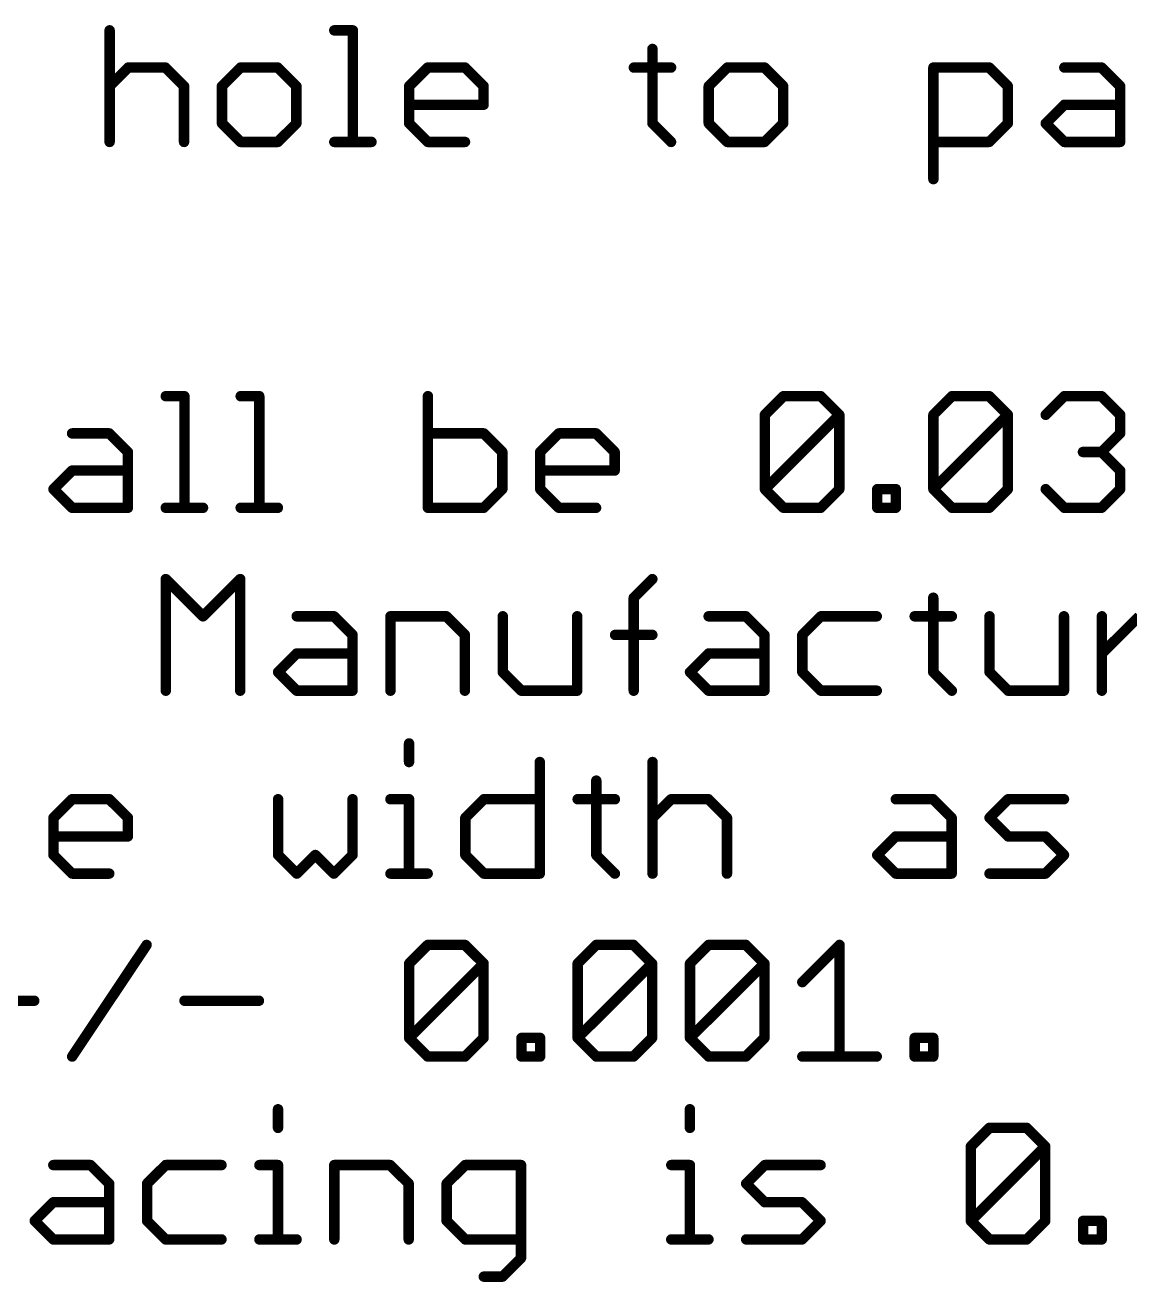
# Model space of a CAD drawing. Extents: x -1.41 to 8.41, y -3.01 to 3.01.
# Drawn here: x 4.053 to 4.687, y -1.511 to -0.79 of the extents above; entities that cross this region are included whole.
import ezdxf

# ---------------------------------------------------------------- set-up
doc = ezdxf.new("R2010")
doc.units = 0
doc.layers.add('52', color=253, linetype='CONTINUOUS')

msp = doc.modelspace()

# ---------------------------------------------------------------- linework, layer by layer
at = {"layer": '52', "const_width": 0.006}
for points in [[(4.101894, -0.792945), (4.101894, -0.857)], [(4.230804, -0.792945), (4.24148, -0.792945)], [(4.24148, -0.792945), (4.24148, -0.857)], [(4.413359, -0.803621), (4.413359, -0.846324)], [(4.101894, -0.824973), (4.11257, -0.814297)], [(4.11257, -0.814297), (4.133921, -0.814297)], [(4.133921, -0.814297), (4.144597, -0.824973)], [(4.177025, -0.814297), (4.166349, -0.824973)], [(4.198376, -0.814297), (4.177025, -0.814297)], [(4.209052, -0.824973), (4.198376, -0.814297)], [(4.273774, -0.824973), (4.28445, -0.814297)], [(4.28445, -0.814297), (4.305801, -0.814297)], [(4.305801, -0.814297), (4.316477, -0.824973)], [(4.402684, -0.814297), (4.424035, -0.814297)], [(4.456329, -0.814297), (4.445654, -0.824973)], [(4.477681, -0.814297), (4.456329, -0.814297)], [(4.488357, -0.824973), (4.477681, -0.814297)], [(4.574564, -0.878352), (4.574564, -0.814297)], [(4.574564, -0.814297), (4.606591, -0.814297)], [(4.606591, -0.814297), (4.617267, -0.824973)], [(4.649694, -0.814297), (4.671046, -0.814297)], [(4.671046, -0.814297), (4.681722, -0.824973)], [(4.144597, -0.824973), (4.144597, -0.857)], [(4.166349, -0.824973), (4.166349, -0.846324)], [(4.209052, -0.846324), (4.209052, -0.824973)], [(4.273774, -0.846324), (4.273774, -0.824973)], [(4.316477, -0.824973), (4.316477, -0.835648)], [(4.445654, -0.824973), (4.445654, -0.846324)], [(4.488357, -0.846324), (4.488357, -0.824973)], [(4.617267, -0.824973), (4.617267, -0.846324)], [(4.681722, -0.824973), (4.681722, -0.857)], [(4.316477, -0.835648), (4.273774, -0.835648)], [(4.639019, -0.846324), (4.649694, -0.835648)], [(4.649694, -0.835648), (4.681722, -0.835648)], [(4.166349, -0.846324), (4.177025, -0.857)], [(4.198376, -0.857), (4.209052, -0.846324)], [(4.28445, -0.857), (4.273774, -0.846324)], [(4.413359, -0.846324), (4.424035, -0.857)], [(4.445654, -0.846324), (4.456329, -0.857)], [(4.477681, -0.857), (4.488357, -0.846324)], [(4.617267, -0.846324), (4.606591, -0.857)], [(4.649694, -0.857), (4.639019, -0.846324)], [(4.177025, -0.857), (4.198376, -0.857)], [(4.230804, -0.857), (4.252155, -0.857)], [(4.305801, -0.857), (4.28445, -0.857)], [(4.456329, -0.857), (4.477681, -0.857)], [(4.606591, -0.857), (4.574564, -0.857)], [(4.681722, -0.857), (4.649694, -0.857)], [(4.134121, -1.002945), (4.144797, -1.002945)], [(4.144797, -1.002945), (4.144797, -1.067)], [(4.177091, -1.002945), (4.187767, -1.002945)], [(4.187767, -1.002945), (4.187767, -1.067)], [(4.284516, -1.002945), (4.284516, -1.067)], [(4.477881, -1.013621), (4.488557, -1.002945)], [(4.488557, -1.002945), (4.509909, -1.002945)], [(4.509909, -1.002945), (4.520584, -1.013621)], [(4.574564, -1.013621), (4.585239, -1.002945)], [(4.585239, -1.002945), (4.606591, -1.002945)], [(4.606591, -1.002945), (4.617267, -1.013621)], [(4.639019, -1.013621), (4.649694, -1.002945)], [(4.649694, -1.002945), (4.671046, -1.002945)], [(4.671046, -1.002945), (4.681722, -1.013621)], [(4.477881, -1.056324), (4.477881, -1.013621)], [(4.477881, -1.056324), (4.520584, -1.013621)], [(4.520584, -1.013621), (4.520584, -1.056324)], [(4.574564, -1.056324), (4.574564, -1.013621)], [(4.574564, -1.056324), (4.617267, -1.013621)], [(4.617267, -1.013621), (4.617267, -1.056324)], [(4.681722, -1.013621), (4.681722, -1.024297)], [(4.080342, -1.024297), (4.101694, -1.024297)], [(4.101694, -1.024297), (4.11237, -1.034973)], [(4.316544, -1.024297), (4.284516, -1.024297)], [(4.327219, -1.034973), (4.316544, -1.024297)], [(4.348971, -1.034973), (4.359647, -1.024297)], [(4.359647, -1.024297), (4.380999, -1.024297)], [(4.380999, -1.024297), (4.391674, -1.034973)], [(4.681722, -1.024297), (4.671046, -1.034973)], [(4.11237, -1.034973), (4.11237, -1.067)], [(4.327219, -1.056324), (4.327219, -1.034973)], [(4.348971, -1.056324), (4.348971, -1.034973)], [(4.391674, -1.034973), (4.391674, -1.045648)], [(4.671046, -1.034973), (4.66037, -1.034973)], [(4.671046, -1.034973), (4.681722, -1.045648)], [(4.069666, -1.056324), (4.080342, -1.045648)], [(4.080342, -1.045648), (4.11237, -1.045648)], [(4.391674, -1.045648), (4.348971, -1.045648)], [(4.681722, -1.045648), (4.681722, -1.056324)], [(4.080342, -1.067), (4.069666, -1.056324)], [(4.316544, -1.067), (4.327219, -1.056324)], [(4.359647, -1.067), (4.348971, -1.056324)], [(4.488557, -1.067), (4.477881, -1.056324)], [(4.520584, -1.056324), (4.509909, -1.067)], [(4.542336, -1.067), (4.542336, -1.056324)], [(4.542336, -1.056324), (4.553012, -1.056324)], [(4.553012, -1.056324), (4.553012, -1.067)], [(4.585239, -1.067), (4.574564, -1.056324)], [(4.617267, -1.056324), (4.606591, -1.067)], [(4.649694, -1.067), (4.639019, -1.056324)], [(4.681722, -1.056324), (4.671046, -1.067)], [(4.11237, -1.067), (4.080342, -1.067)], [(4.134121, -1.067), (4.155473, -1.067)], [(4.177091, -1.067), (4.198443, -1.067)], [(4.284516, -1.067), (4.316544, -1.067)], [(4.380999, -1.067), (4.359647, -1.067)], [(4.509909, -1.067), (4.488557, -1.067)], [(4.553012, -1.067), (4.542336, -1.067)], [(4.606591, -1.067), (4.585239, -1.067)], [(4.671046, -1.067), (4.649694, -1.067)], [(4.134121, -1.172), (4.134121, -1.107945)], [(4.134121, -1.107945), (4.155473, -1.129297)], [(4.155473, -1.129297), (4.176825, -1.107945)], [(4.176825, -1.107945), (4.176825, -1.172)], [(4.402617, -1.118621), (4.413293, -1.107945)], [(4.402617, -1.172), (4.402617, -1.118621)], [(4.574497, -1.118621), (4.574497, -1.161324)], [(4.209252, -1.129297), (4.230604, -1.129297)], [(4.230604, -1.129297), (4.24128, -1.139973)], [(4.263031, -1.172), (4.263031, -1.129297)], [(4.263031, -1.129297), (4.295059, -1.129297)], [(4.295059, -1.129297), (4.305734, -1.139973)], [(4.327486, -1.129297), (4.327486, -1.161324)], [(4.370189, -1.172), (4.370189, -1.129297)], [(4.445587, -1.129297), (4.466939, -1.129297)], [(4.466939, -1.129297), (4.477614, -1.139973)], [(4.510042, -1.129297), (4.499366, -1.139973)], [(4.542069, -1.129297), (4.510042, -1.129297)], [(4.563821, -1.129297), (4.585173, -1.129297)], [(4.606791, -1.129297), (4.606791, -1.161324)], [(4.649494, -1.172), (4.649494, -1.129297)], [(4.671246, -1.172), (4.671246, -1.129297)], [(4.671246, -1.150648), (4.692598, -1.129297)], [(4.24128, -1.139973), (4.24128, -1.172)], [(4.305734, -1.139973), (4.305734, -1.172)], [(4.391941, -1.139973), (4.413293, -1.139973)], [(4.477614, -1.139973), (4.477614, -1.172)], [(4.499366, -1.139973), (4.499366, -1.161324)], [(4.198576, -1.161324), (4.209252, -1.150648)], [(4.209252, -1.150648), (4.24128, -1.150648)], [(4.434911, -1.161324), (4.445587, -1.150648)], [(4.445587, -1.150648), (4.477614, -1.150648)], [(4.209252, -1.172), (4.198576, -1.161324)], [(4.327486, -1.161324), (4.338162, -1.172)], [(4.445587, -1.172), (4.434911, -1.161324)], [(4.499366, -1.161324), (4.510042, -1.172)], [(4.574497, -1.161324), (4.585173, -1.172)], [(4.606791, -1.161324), (4.617467, -1.172)], [(4.24128, -1.172), (4.209252, -1.172)], [(4.338162, -1.172), (4.370189, -1.172)], [(4.477614, -1.172), (4.445587, -1.172)], [(4.510042, -1.172), (4.542069, -1.172)], [(4.617467, -1.172), (4.649494, -1.172)], [(4.273707, -1.20227), (4.273707, -1.212945)], [(4.348705, -1.212945), (4.348705, -1.277)], [(4.413426, -1.212945), (4.413426, -1.277)], [(4.381132, -1.223621), (4.381132, -1.266324)], [(4.069667, -1.244973), (4.080342, -1.234297)], [(4.080342, -1.234297), (4.101694, -1.234297)], [(4.101694, -1.234297), (4.11237, -1.244973)], [(4.198577, -1.234297), (4.198577, -1.266324)], [(4.24128, -1.266324), (4.24128, -1.234297)], [(4.263031, -1.234297), (4.273707, -1.234297)], [(4.273707, -1.234297), (4.273707, -1.277)], [(4.306001, -1.244973), (4.316677, -1.234297)], [(4.316677, -1.234297), (4.348705, -1.234297)], [(4.370456, -1.234297), (4.391808, -1.234297)], [(4.413426, -1.244973), (4.424102, -1.234297)], [(4.424102, -1.234297), (4.445454, -1.234297)], [(4.445454, -1.234297), (4.45613, -1.244973)], [(4.553012, -1.234297), (4.574364, -1.234297)], [(4.574364, -1.234297), (4.585039, -1.244973)], [(4.606791, -1.244973), (4.617467, -1.234297)], [(4.617467, -1.234297), (4.649494, -1.234297)], [(4.069667, -1.266324), (4.069667, -1.244973)], [(4.11237, -1.244973), (4.11237, -1.255648)], [(4.306001, -1.266324), (4.306001, -1.244973)], [(4.45613, -1.244973), (4.45613, -1.277)], [(4.585039, -1.244973), (4.585039, -1.277)], [(4.617467, -1.255648), (4.606791, -1.244973)], [(4.11237, -1.255648), (4.069667, -1.255648)], [(4.542336, -1.266324), (4.553012, -1.255648)], [(4.553012, -1.255648), (4.585039, -1.255648)], [(4.638819, -1.255648), (4.617467, -1.255648)], [(4.649494, -1.266324), (4.638819, -1.255648)], [(4.080342, -1.277), (4.069667, -1.266324)], [(4.198577, -1.266324), (4.209252, -1.277)], [(4.209252, -1.277), (4.219928, -1.266324)], [(4.219928, -1.266324), (4.230604, -1.277)], [(4.230604, -1.277), (4.24128, -1.266324)], [(4.316677, -1.277), (4.306001, -1.266324)], [(4.381132, -1.266324), (4.391808, -1.277)], [(4.553012, -1.277), (4.542336, -1.266324)], [(4.638819, -1.277), (4.649494, -1.266324)], [(4.101694, -1.277), (4.080342, -1.277)], [(4.263031, -1.277), (4.284383, -1.277)], [(4.348705, -1.277), (4.316677, -1.277)], [(4.585039, -1.277), (4.553012, -1.277)], [(4.606791, -1.277), (4.638819, -1.277)], [(4.080409, -1.382), (4.123112, -1.317945)], [(4.273774, -1.328621), (4.28445, -1.317945)], [(4.28445, -1.317945), (4.305801, -1.317945)], [(4.305801, -1.317945), (4.316477, -1.328621)], [(4.370456, -1.328621), (4.381132, -1.317945)], [(4.381132, -1.317945), (4.402484, -1.317945)], [(4.402484, -1.317945), (4.413159, -1.328621)], [(4.434911, -1.328621), (4.445587, -1.317945)], [(4.445587, -1.317945), (4.466939, -1.317945)], [(4.466939, -1.317945), (4.477614, -1.328621)], [(4.499366, -1.339297), (4.520718, -1.317945)], [(4.520718, -1.317945), (4.520718, -1.382)], [(4.273774, -1.371324), (4.273774, -1.328621)], [(4.273774, -1.371324), (4.316477, -1.328621)], [(4.316477, -1.328621), (4.316477, -1.371324)], [(4.370456, -1.371324), (4.370456, -1.328621)], [(4.370456, -1.371324), (4.413159, -1.328621)], [(4.413159, -1.328621), (4.413159, -1.371324)], [(4.434911, -1.371324), (4.434911, -1.328621)], [(4.434911, -1.371324), (4.477614, -1.328621)], [(4.477614, -1.328621), (4.477614, -1.371324)], [(4.015954, -1.349973), (4.058657, -1.349973)], [(4.144864, -1.349973), (4.187567, -1.349973)], [(4.28445, -1.382), (4.273774, -1.371324)], [(4.316477, -1.371324), (4.305801, -1.382)], [(4.338229, -1.382), (4.338229, -1.371324)], [(4.338229, -1.371324), (4.348905, -1.371324)], [(4.348905, -1.371324), (4.348905, -1.382)], [(4.381132, -1.382), (4.370456, -1.371324)], [(4.413159, -1.371324), (4.402484, -1.382)], [(4.445587, -1.382), (4.434911, -1.371324)], [(4.477614, -1.371324), (4.466939, -1.382)], [(4.563821, -1.382), (4.563821, -1.371324)], [(4.563821, -1.371324), (4.574497, -1.371324)], [(4.574497, -1.371324), (4.574497, -1.382)], [(4.305801, -1.382), (4.28445, -1.382)], [(4.348905, -1.382), (4.338229, -1.382)], [(4.402484, -1.382), (4.381132, -1.382)], [(4.466939, -1.382), (4.445587, -1.382)], [(4.499366, -1.382), (4.542069, -1.382)], [(4.574497, -1.382), (4.563821, -1.382)], [(4.19851, -1.41227), (4.19851, -1.422945)], [(4.434844, -1.41227), (4.434844, -1.422945)], [(4.596049, -1.433621), (4.606724, -1.422945)], [(4.606724, -1.422945), (4.628076, -1.422945)], [(4.628076, -1.422945), (4.638752, -1.433621)], [(4.596049, -1.476324), (4.596049, -1.433621)], [(4.596049, -1.476324), (4.638752, -1.433621)], [(4.638752, -1.433621), (4.638752, -1.476324)], [(4.0696, -1.444297), (4.090951, -1.444297)], [(4.090951, -1.444297), (4.101627, -1.454973)], [(4.134055, -1.444297), (4.123379, -1.454973)], [(4.166082, -1.444297), (4.134055, -1.444297)], [(4.187834, -1.444297), (4.19851, -1.444297)], [(4.19851, -1.444297), (4.19851, -1.487)], [(4.230804, -1.487), (4.230804, -1.444297)], [(4.230804, -1.444297), (4.262831, -1.444297)], [(4.262831, -1.444297), (4.273507, -1.454973)], [(4.305935, -1.444297), (4.295259, -1.454973)], [(4.337962, -1.444297), (4.305935, -1.444297)], [(4.337962, -1.497676), (4.337962, -1.444297)], [(4.424169, -1.444297), (4.434844, -1.444297)], [(4.434844, -1.444297), (4.434844, -1.487)], [(4.467139, -1.454973), (4.477814, -1.444297)], [(4.477814, -1.444297), (4.509842, -1.444297)], [(4.101627, -1.454973), (4.101627, -1.487)], [(4.123379, -1.454973), (4.123379, -1.476324)], [(4.273507, -1.454973), (4.273507, -1.487)], [(4.295259, -1.454973), (4.295259, -1.476324)], [(4.477814, -1.465648), (4.467139, -1.454973)], [(4.058924, -1.476324), (4.0696, -1.465648)], [(4.0696, -1.465648), (4.101627, -1.465648)], [(4.499166, -1.465648), (4.477814, -1.465648)], [(4.509842, -1.476324), (4.499166, -1.465648)], [(4.0696, -1.487), (4.058924, -1.476324)], [(4.123379, -1.476324), (4.134055, -1.487)], [(4.295259, -1.476324), (4.305935, -1.487)], [(4.499166, -1.487), (4.509842, -1.476324)], [(4.606724, -1.487), (4.596049, -1.476324)], [(4.638752, -1.476324), (4.628076, -1.487)], [(4.660504, -1.487), (4.660504, -1.476324)], [(4.660504, -1.476324), (4.671179, -1.476324)], [(4.671179, -1.476324), (4.671179, -1.487)], [(4.101627, -1.487), (4.0696, -1.487)], [(4.134055, -1.487), (4.166082, -1.487)], [(4.187834, -1.487), (4.209185, -1.487)], [(4.305935, -1.487), (4.337962, -1.487)], [(4.424169, -1.487), (4.44552, -1.487)], [(4.467139, -1.487), (4.499166, -1.487)], [(4.628076, -1.487), (4.606724, -1.487)], [(4.671179, -1.487), (4.660504, -1.487)], [(4.327286, -1.508352), (4.337962, -1.497676)], [(4.31661, -1.508352), (4.327286, -1.508352)]]:
    msp.add_lwpolyline(points, dxfattribs=at)
at = {"layer": '52', "const_width": 0.003}
for points in [[(4.103394, -0.792945, 1), (4.100394, -0.792945)], [(4.230804, -0.791445, 1), (4.230804, -0.794445)], [(4.24298, -0.792945, 1), (4.23998, -0.792945)], [(4.24148, -0.794445, 1), (4.24148, -0.791445)], [(4.414859, -0.803621, 1), (4.411859, -0.803621)], [(4.11257, -0.812797, 1), (4.11257, -0.815797)], [(4.11363, -0.815358, 1), (4.111509, -0.813236)], [(4.134982, -0.813236, 1), (4.132861, -0.815358)], [(4.133921, -0.815797, 1), (4.133921, -0.812797)], [(4.177025, -0.812797, 1), (4.177025, -0.815797)], [(4.178085, -0.815358, 1), (4.175964, -0.813236)], [(4.199437, -0.813236, 1), (4.197316, -0.815358)], [(4.198376, -0.815797, 1), (4.198376, -0.812797)], [(4.28445, -0.812797, 1), (4.28445, -0.815797)], [(4.28551, -0.815358, 1), (4.283389, -0.813236)], [(4.306862, -0.813236, 1), (4.304741, -0.815358)], [(4.305801, -0.815797, 1), (4.305801, -0.812797)], [(4.402684, -0.812797, 1), (4.402684, -0.815797)], [(4.424035, -0.815797, 1), (4.424035, -0.812797)], [(4.456329, -0.812797, 1), (4.456329, -0.815797)], [(4.45739, -0.815358, 1), (4.455269, -0.813236)], [(4.478742, -0.813236, 1), (4.47662, -0.815358)], [(4.477681, -0.815797, 1), (4.477681, -0.812797)], [(4.576064, -0.814297, 1), (4.573064, -0.814297)], [(4.574564, -0.812797, 1), (4.574564, -0.815797)], [(4.607652, -0.813236, 1), (4.60553, -0.815358)], [(4.606591, -0.815797, 1), (4.606591, -0.812797)], [(4.649694, -0.812797, 1), (4.649694, -0.815797)], [(4.672107, -0.813236, 1), (4.669985, -0.815358)], [(4.671046, -0.815797, 1), (4.671046, -0.812797)], [(4.146097, -0.824973, 1), (4.143097, -0.824973)], [(4.167849, -0.824973, 1), (4.164849, -0.824973)], [(4.210552, -0.824973, 1), (4.207552, -0.824973)], [(4.275274, -0.824973, 1), (4.272274, -0.824973)], [(4.317977, -0.824973, 1), (4.314977, -0.824973)], [(4.447154, -0.824973, 1), (4.444154, -0.824973)], [(4.489857, -0.824973, 1), (4.486857, -0.824973)], [(4.618767, -0.824973, 1), (4.615767, -0.824973)], [(4.683222, -0.824973, 1), (4.680222, -0.824973)], [(4.100833, -0.823912, 1), (4.102955, -0.826033)], [(4.143536, -0.826033, 1), (4.145658, -0.823912)], [(4.165288, -0.823912, 1), (4.16741, -0.826033)], [(4.207991, -0.826033, 1), (4.210113, -0.823912)], [(4.272713, -0.823912, 1), (4.274835, -0.826033)], [(4.315416, -0.826033, 1), (4.317538, -0.823912)], [(4.444593, -0.823912, 1), (4.446714, -0.826033)], [(4.487296, -0.826033, 1), (4.489418, -0.823912)], [(4.616206, -0.826033, 1), (4.618328, -0.823912)], [(4.680661, -0.826033, 1), (4.682782, -0.823912)], [(4.273774, -0.834148, 1), (4.273774, -0.837148)], [(4.314977, -0.835648, 1), (4.317977, -0.835648)], [(4.316477, -0.837148, 1), (4.316477, -0.834148)], [(4.649694, -0.834148, 1), (4.649694, -0.837148)], [(4.650755, -0.836709, 1), (4.648634, -0.834588)], [(4.681722, -0.837148, 1), (4.681722, -0.834148)], [(4.16741, -0.845264, 1), (4.165288, -0.847385)], [(4.210113, -0.847385, 1), (4.207991, -0.845264)], [(4.274835, -0.845264, 1), (4.272713, -0.847385)], [(4.41442, -0.845264, 1), (4.412299, -0.847385)], [(4.446714, -0.845264, 1), (4.444593, -0.847385)], [(4.489418, -0.847385, 1), (4.487296, -0.845264)], [(4.618328, -0.847385, 1), (4.616206, -0.845264)], [(4.640079, -0.845264, 1), (4.637958, -0.847385)], [(4.637958, -0.845264, 1), (4.640079, -0.847385)], [(4.164849, -0.846324, 1), (4.167849, -0.846324)], [(4.207552, -0.846324, 1), (4.210552, -0.846324)], [(4.272274, -0.846324, 1), (4.275274, -0.846324)], [(4.411859, -0.846324, 1), (4.414859, -0.846324)], [(4.444154, -0.846324, 1), (4.447154, -0.846324)], [(4.486857, -0.846324, 1), (4.489857, -0.846324)], [(4.615767, -0.846324, 1), (4.618767, -0.846324)], [(4.100394, -0.857, 1), (4.103394, -0.857)], [(4.143097, -0.857, 1), (4.146097, -0.857)], [(4.177025, -0.8555, 1), (4.177025, -0.8585)], [(4.175964, -0.858061, 1), (4.178085, -0.855939)], [(4.197316, -0.855939, 1), (4.199437, -0.858061)], [(4.198376, -0.8585, 1), (4.198376, -0.8555)], [(4.230804, -0.8555, 1), (4.230804, -0.8585)], [(4.23998, -0.857, 1), (4.24298, -0.857)], [(4.252155, -0.8585, 1), (4.252155, -0.8555)], [(4.28445, -0.8555, 1), (4.28445, -0.8585)], [(4.283389, -0.858061, 1), (4.28551, -0.855939)], [(4.305801, -0.8585, 1), (4.305801, -0.8555)], [(4.422975, -0.858061, 1), (4.425096, -0.855939)], [(4.456329, -0.8555, 1), (4.456329, -0.8585)], [(4.455269, -0.858061, 1), (4.45739, -0.855939)], [(4.47662, -0.855939, 1), (4.478742, -0.858061)], [(4.477681, -0.8585, 1), (4.477681, -0.8555)], [(4.574564, -0.8555, 1), (4.574564, -0.8585)], [(4.60553, -0.855939, 1), (4.607652, -0.858061)], [(4.606591, -0.8585, 1), (4.606591, -0.8555)], [(4.649694, -0.8555, 1), (4.649694, -0.8585)], [(4.648634, -0.858061, 1), (4.650755, -0.855939)], [(4.680222, -0.857, 1), (4.683222, -0.857)], [(4.681722, -0.8585, 1), (4.681722, -0.8555)], [(4.573064, -0.878352, 1), (4.576064, -0.878352)], [(4.134121, -1.001445, 1), (4.134121, -1.004445)], [(4.146297, -1.002945, 1), (4.143297, -1.002945)], [(4.144797, -1.004445, 1), (4.144797, -1.001445)], [(4.177091, -1.001445, 1), (4.177091, -1.004445)], [(4.189267, -1.002945, 1), (4.186267, -1.002945)], [(4.187767, -1.004445, 1), (4.187767, -1.001445)], [(4.286016, -1.002945, 1), (4.283016, -1.002945)], [(4.488557, -1.001445, 1), (4.488557, -1.004445)], [(4.489618, -1.004006, 1), (4.487496, -1.001885)], [(4.510969, -1.001885, 1), (4.508848, -1.004006)], [(4.509909, -1.004445, 1), (4.509909, -1.001445)], [(4.585239, -1.001445, 1), (4.585239, -1.004445)], [(4.5863, -1.004006, 1), (4.584179, -1.001885)], [(4.607652, -1.001885, 1), (4.60553, -1.004006)], [(4.606591, -1.004445, 1), (4.606591, -1.001445)], [(4.649694, -1.001445, 1), (4.649694, -1.004445)], [(4.650755, -1.004006, 1), (4.648634, -1.001885)], [(4.672107, -1.001885, 1), (4.669985, -1.004006)], [(4.671046, -1.004445, 1), (4.671046, -1.001445)], [(4.479381, -1.013621, 1), (4.476381, -1.013621)], [(4.476821, -1.01256, 1), (4.478942, -1.014682)], [(4.522084, -1.013621, 1), (4.519084, -1.013621)], [(4.521645, -1.014682, 1), (4.519524, -1.01256)], [(4.519524, -1.014682, 1), (4.521645, -1.01256)], [(4.573503, -1.01256, 1), (4.575624, -1.014682)], [(4.576064, -1.013621, 1), (4.573064, -1.013621)], [(4.618767, -1.013621, 1), (4.615767, -1.013621)], [(4.618328, -1.014682, 1), (4.616206, -1.01256)], [(4.616206, -1.014682, 1), (4.618328, -1.01256)], [(4.637958, -1.01256, 1), (4.640079, -1.014682)], [(4.683222, -1.013621, 1), (4.680222, -1.013621)], [(4.680661, -1.014682, 1), (4.682782, -1.01256)], [(4.080342, -1.022797, 1), (4.080342, -1.025797)], [(4.102754, -1.023236, 1), (4.100633, -1.025358)], [(4.101694, -1.025797, 1), (4.101694, -1.022797)], [(4.284516, -1.022797, 1), (4.284516, -1.025797)], [(4.317604, -1.023236, 1), (4.315483, -1.025358)], [(4.316544, -1.025797, 1), (4.316544, -1.022797)], [(4.359647, -1.022797, 1), (4.359647, -1.025797)], [(4.360708, -1.025358, 1), (4.358586, -1.023236)], [(4.382059, -1.023236, 1), (4.379938, -1.025358)], [(4.380999, -1.025797, 1), (4.380999, -1.022797)], [(4.680222, -1.024297, 1), (4.683222, -1.024297)], [(4.682782, -1.025358, 1), (4.680661, -1.023236)], [(4.11387, -1.034973, 1), (4.11087, -1.034973)], [(4.111309, -1.036033, 1), (4.11343, -1.033912)], [(4.328719, -1.034973, 1), (4.325719, -1.034973)], [(4.326159, -1.036033, 1), (4.32828, -1.033912)], [(4.350471, -1.034973, 1), (4.347471, -1.034973)], [(4.347911, -1.033912, 1), (4.350032, -1.036033)], [(4.393174, -1.034973, 1), (4.390174, -1.034973)], [(4.390614, -1.036033, 1), (4.392735, -1.033912)], [(4.66037, -1.033473, 1), (4.66037, -1.036473)], [(4.672107, -1.033912, 1), (4.669985, -1.036033)], [(4.669985, -1.033912, 1), (4.672107, -1.036033)], [(4.671046, -1.036473, 1), (4.671046, -1.033473)], [(4.080342, -1.044148, 1), (4.080342, -1.047148)], [(4.081403, -1.046709, 1), (4.079281, -1.044588)], [(4.11237, -1.047148, 1), (4.11237, -1.044148)], [(4.348971, -1.044148, 1), (4.348971, -1.047148)], [(4.390174, -1.045648, 1), (4.393174, -1.045648)], [(4.391674, -1.047148, 1), (4.391674, -1.044148)], [(4.683222, -1.045648, 1), (4.680222, -1.045648)], [(4.680661, -1.046709, 1), (4.682782, -1.044588)], [(4.070727, -1.055264, 1), (4.068606, -1.057385)], [(4.068606, -1.055264, 1), (4.070727, -1.057385)], [(4.325719, -1.056324, 1), (4.328719, -1.056324)], [(4.32828, -1.057385, 1), (4.326159, -1.055264)], [(4.347471, -1.056324, 1), (4.350471, -1.056324)], [(4.350032, -1.055264, 1), (4.347911, -1.057385)], [(4.476381, -1.056324, 1), (4.479381, -1.056324)], [(4.478942, -1.055264, 1), (4.476821, -1.057385)], [(4.476821, -1.055264, 1), (4.478942, -1.057385)], [(4.519084, -1.056324, 1), (4.522084, -1.056324)], [(4.521645, -1.057385, 1), (4.519524, -1.055264)], [(4.543836, -1.056324, 1), (4.540836, -1.056324)], [(4.542336, -1.054824, 1), (4.542336, -1.057824)], [(4.554512, -1.056324, 1), (4.551512, -1.056324)], [(4.553012, -1.057824, 1), (4.553012, -1.054824)], [(4.575624, -1.055264, 1), (4.573503, -1.057385)], [(4.573503, -1.055264, 1), (4.575624, -1.057385)], [(4.573064, -1.056324, 1), (4.576064, -1.056324)], [(4.615767, -1.056324, 1), (4.618767, -1.056324)], [(4.618328, -1.057385, 1), (4.616206, -1.055264)], [(4.640079, -1.055264, 1), (4.637958, -1.057385)], [(4.680222, -1.056324, 1), (4.683222, -1.056324)], [(4.682782, -1.057385, 1), (4.680661, -1.055264)], [(4.080342, -1.0655, 1), (4.080342, -1.0685)], [(4.079281, -1.068061, 1), (4.081403, -1.065939)], [(4.11087, -1.067, 1), (4.11387, -1.067)], [(4.11237, -1.0685, 1), (4.11237, -1.0655)], [(4.134121, -1.0655, 1), (4.134121, -1.0685)], [(4.143297, -1.067, 1), (4.146297, -1.067)], [(4.155473, -1.0685, 1), (4.155473, -1.0655)], [(4.177091, -1.0655, 1), (4.177091, -1.0685)], [(4.186267, -1.067, 1), (4.189267, -1.067)], [(4.198443, -1.0685, 1), (4.198443, -1.0655)], [(4.284516, -1.0655, 1), (4.284516, -1.0685)], [(4.283016, -1.067, 1), (4.286016, -1.067)], [(4.315483, -1.065939, 1), (4.317604, -1.068061)], [(4.316544, -1.0685, 1), (4.316544, -1.0655)], [(4.359647, -1.0655, 1), (4.359647, -1.0685)], [(4.358586, -1.068061, 1), (4.360708, -1.065939)], [(4.380999, -1.0685, 1), (4.380999, -1.0655)], [(4.488557, -1.0655, 1), (4.488557, -1.0685)], [(4.487496, -1.068061, 1), (4.489618, -1.065939)], [(4.508848, -1.065939, 1), (4.510969, -1.068061)], [(4.509909, -1.0685, 1), (4.509909, -1.0655)], [(4.542336, -1.0655, 1), (4.542336, -1.0685)], [(4.540836, -1.067, 1), (4.543836, -1.067)], [(4.551512, -1.067, 1), (4.554512, -1.067)], [(4.553012, -1.0685, 1), (4.553012, -1.0655)], [(4.585239, -1.0655, 1), (4.585239, -1.0685)], [(4.584179, -1.068061, 1), (4.5863, -1.065939)], [(4.60553, -1.065939, 1), (4.607652, -1.068061)], [(4.606591, -1.0685, 1), (4.606591, -1.0655)], [(4.649694, -1.0655, 1), (4.649694, -1.0685)], [(4.648634, -1.068061, 1), (4.650755, -1.065939)], [(4.669985, -1.065939, 1), (4.672107, -1.068061)], [(4.671046, -1.0685, 1), (4.671046, -1.0655)], [(4.135621, -1.107945, 1), (4.132621, -1.107945)], [(4.135182, -1.106885, 1), (4.133061, -1.109006)], [(4.178325, -1.107945, 1), (4.175325, -1.107945)], [(4.177885, -1.109006, 1), (4.175764, -1.106885)], [(4.414353, -1.109006, 1), (4.412232, -1.106885)], [(4.404117, -1.118621, 1), (4.401117, -1.118621)], [(4.401556, -1.11756, 1), (4.403678, -1.119682)], [(4.575997, -1.118621, 1), (4.572997, -1.118621)], [(4.154412, -1.128236, 1), (4.156534, -1.130358)], [(4.154412, -1.130358, 1), (4.156534, -1.128236)], [(4.209252, -1.127797, 1), (4.209252, -1.130797)], [(4.231664, -1.128236, 1), (4.229543, -1.130358)], [(4.230604, -1.130797, 1), (4.230604, -1.127797)], [(4.264531, -1.129297, 1), (4.261531, -1.129297)], [(4.263031, -1.127797, 1), (4.263031, -1.130797)], [(4.296119, -1.128236, 1), (4.293998, -1.130358)], [(4.295059, -1.130797, 1), (4.295059, -1.127797)], [(4.328986, -1.129297, 1), (4.325986, -1.129297)], [(4.371689, -1.129297, 1), (4.368689, -1.129297)], [(4.445587, -1.127797, 1), (4.445587, -1.130797)], [(4.467999, -1.128236, 1), (4.465878, -1.130358)], [(4.466939, -1.130797, 1), (4.466939, -1.127797)], [(4.510042, -1.127797, 1), (4.510042, -1.130797)], [(4.511103, -1.130358, 1), (4.508981, -1.128236)], [(4.542069, -1.130797, 1), (4.542069, -1.127797)], [(4.563821, -1.127797, 1), (4.563821, -1.130797)], [(4.585173, -1.130797, 1), (4.585173, -1.127797)], [(4.608291, -1.129297, 1), (4.605291, -1.129297)], [(4.650994, -1.129297, 1), (4.647994, -1.129297)], [(4.672746, -1.129297, 1), (4.669746, -1.129297)], [(4.24278, -1.139973, 1), (4.23978, -1.139973)], [(4.240219, -1.141033, 1), (4.24234, -1.138912)], [(4.307234, -1.139973, 1), (4.304234, -1.139973)], [(4.304674, -1.141033, 1), (4.306795, -1.138912)], [(4.391941, -1.138473, 1), (4.391941, -1.141473)], [(4.413293, -1.141473, 1), (4.413293, -1.138473)], [(4.479114, -1.139973, 1), (4.476114, -1.139973)], [(4.476554, -1.141033, 1), (4.478675, -1.138912)], [(4.500866, -1.139973, 1), (4.497866, -1.139973)], [(4.498306, -1.138912, 1), (4.500427, -1.141033)], [(4.209252, -1.149148, 1), (4.209252, -1.152148)], [(4.210313, -1.151709, 1), (4.208191, -1.149588)], [(4.24128, -1.152148, 1), (4.24128, -1.149148)], [(4.445587, -1.149148, 1), (4.445587, -1.152148)], [(4.446648, -1.151709, 1), (4.444526, -1.149588)], [(4.477614, -1.152148, 1), (4.477614, -1.149148)], [(4.670186, -1.149588, 1), (4.672307, -1.151709)], [(4.199637, -1.160264, 1), (4.197516, -1.162385)], [(4.197516, -1.160264, 1), (4.199637, -1.162385)], [(4.325986, -1.161324, 1), (4.328986, -1.161324)], [(4.328547, -1.160264, 1), (4.326426, -1.162385)], [(4.435972, -1.160264, 1), (4.433851, -1.162385)], [(4.433851, -1.160264, 1), (4.435972, -1.162385)], [(4.497866, -1.161324, 1), (4.500866, -1.161324)], [(4.500427, -1.160264, 1), (4.498306, -1.162385)], [(4.575558, -1.160264, 1), (4.573436, -1.162385)], [(4.572997, -1.161324, 1), (4.575997, -1.161324)], [(4.605291, -1.161324, 1), (4.608291, -1.161324)], [(4.607852, -1.160264, 1), (4.605731, -1.162385)], [(4.132621, -1.172, 1), (4.135621, -1.172)], [(4.175325, -1.172, 1), (4.178325, -1.172)], [(4.209252, -1.1705, 1), (4.209252, -1.1735)], [(4.208191, -1.173061, 1), (4.210313, -1.170939)], [(4.23978, -1.172, 1), (4.24278, -1.172)], [(4.24128, -1.1735, 1), (4.24128, -1.1705)], [(4.261531, -1.172, 1), (4.264531, -1.172)], [(4.304234, -1.172, 1), (4.307234, -1.172)], [(4.338162, -1.1705, 1), (4.338162, -1.1735)], [(4.337101, -1.173061, 1), (4.339223, -1.170939)], [(4.368689, -1.172, 1), (4.371689, -1.172)], [(4.370189, -1.1735, 1), (4.370189, -1.1705)], [(4.401117, -1.172, 1), (4.404117, -1.172)], [(4.445587, -1.1705, 1), (4.445587, -1.1735)], [(4.444526, -1.173061, 1), (4.446648, -1.170939)], [(4.476114, -1.172, 1), (4.479114, -1.172)], [(4.477614, -1.1735, 1), (4.477614, -1.1705)], [(4.510042, -1.1705, 1), (4.510042, -1.1735)], [(4.508981, -1.173061, 1), (4.511103, -1.170939)], [(4.542069, -1.1735, 1), (4.542069, -1.1705)], [(4.584112, -1.173061, 1), (4.586233, -1.170939)], [(4.617467, -1.1705, 1), (4.617467, -1.1735)], [(4.616406, -1.173061, 1), (4.618528, -1.170939)], [(4.647994, -1.172, 1), (4.650994, -1.172)], [(4.649494, -1.1735, 1), (4.649494, -1.1705)], [(4.669746, -1.172, 1), (4.672746, -1.172)], [(4.275207, -1.20227, 1), (4.272207, -1.20227)], [(4.272207, -1.212945, 1), (4.275207, -1.212945)], [(4.350205, -1.212945, 1), (4.347205, -1.212945)], [(4.414926, -1.212945, 1), (4.411926, -1.212945)], [(4.382632, -1.223621, 1), (4.379632, -1.223621)], [(4.080342, -1.232797, 1), (4.080342, -1.235797)], [(4.081403, -1.235358, 1), (4.079282, -1.233236)], [(4.102755, -1.233236, 1), (4.100633, -1.235358)], [(4.101694, -1.235797, 1), (4.101694, -1.232797)], [(4.200077, -1.234297, 1), (4.197077, -1.234297)], [(4.24278, -1.234297, 1), (4.23978, -1.234297)], [(4.263031, -1.232797, 1), (4.263031, -1.235797)], [(4.275207, -1.234297, 1), (4.272207, -1.234297)], [(4.273707, -1.235797, 1), (4.273707, -1.232797)], [(4.316677, -1.232797, 1), (4.316677, -1.235797)], [(4.317738, -1.235358, 1), (4.315616, -1.233236)], [(4.348705, -1.235797, 1), (4.348705, -1.232797)], [(4.370456, -1.232797, 1), (4.370456, -1.235797)], [(4.391808, -1.235797, 1), (4.391808, -1.232797)], [(4.424102, -1.232797, 1), (4.424102, -1.235797)], [(4.425163, -1.235358, 1), (4.423041, -1.233236)], [(4.446514, -1.233236, 1), (4.444393, -1.235358)], [(4.445454, -1.235797, 1), (4.445454, -1.232797)], [(4.553012, -1.232797, 1), (4.553012, -1.235797)], [(4.575424, -1.233236, 1), (4.573303, -1.235358)], [(4.574364, -1.235797, 1), (4.574364, -1.232797)], [(4.617467, -1.232797, 1), (4.617467, -1.235797)], [(4.618528, -1.235358, 1), (4.616406, -1.233236)], [(4.649494, -1.235797, 1), (4.649494, -1.232797)], [(4.071167, -1.244973, 1), (4.068167, -1.244973)], [(4.068606, -1.243912, 1), (4.070727, -1.246033)], [(4.11387, -1.244973, 1), (4.11087, -1.244973)], [(4.111309, -1.246033, 1), (4.11343, -1.243912)], [(4.307501, -1.244973, 1), (4.304501, -1.244973)], [(4.304941, -1.243912, 1), (4.307062, -1.246033)], [(4.412366, -1.243912, 1), (4.414487, -1.246033)], [(4.45763, -1.244973, 1), (4.45463, -1.244973)], [(4.455069, -1.246033, 1), (4.45719, -1.243912)], [(4.586539, -1.244973, 1), (4.583539, -1.244973)], [(4.583979, -1.246033, 1), (4.5861, -1.243912)], [(4.607852, -1.243912, 1), (4.605731, -1.246033)], [(4.605731, -1.243912, 1), (4.607852, -1.246033)], [(4.069667, -1.254148, 1), (4.069667, -1.257148)], [(4.11087, -1.255648, 1), (4.11387, -1.255648)], [(4.11237, -1.257148, 1), (4.11237, -1.254148)], [(4.553012, -1.254148, 1), (4.553012, -1.257148)], [(4.554073, -1.256709, 1), (4.551951, -1.254588)], [(4.585039, -1.257148, 1), (4.585039, -1.254148)], [(4.617467, -1.254148, 1), (4.617467, -1.257148)], [(4.616406, -1.256709, 1), (4.618528, -1.254588)], [(4.639879, -1.254588, 1), (4.637758, -1.256709)], [(4.638819, -1.257148, 1), (4.638819, -1.254148)], [(4.070727, -1.265264, 1), (4.068606, -1.267385)], [(4.068167, -1.266324, 1), (4.071167, -1.266324)], [(4.199637, -1.265264, 1), (4.197516, -1.267385)], [(4.197077, -1.266324, 1), (4.200077, -1.266324)], [(4.220989, -1.265264, 1), (4.218867, -1.267385)], [(4.220989, -1.267385, 1), (4.218867, -1.265264)], [(4.23978, -1.266324, 1), (4.24278, -1.266324)], [(4.24234, -1.267385, 1), (4.240219, -1.265264)], [(4.304501, -1.266324, 1), (4.307501, -1.266324)], [(4.307062, -1.265264, 1), (4.304941, -1.267385)], [(4.382193, -1.265264, 1), (4.380071, -1.267385)], [(4.379632, -1.266324, 1), (4.382632, -1.266324)], [(4.543397, -1.265264, 1), (4.541276, -1.267385)], [(4.541276, -1.265264, 1), (4.543397, -1.267385)], [(4.650555, -1.267385, 1), (4.648434, -1.265264)], [(4.648434, -1.267385, 1), (4.650555, -1.265264)], [(4.080342, -1.2755, 1), (4.080342, -1.2785)], [(4.079282, -1.278061, 1), (4.081403, -1.275939)], [(4.101694, -1.2785, 1), (4.101694, -1.2755)], [(4.208192, -1.275939, 1), (4.210313, -1.278061)], [(4.208192, -1.278061, 1), (4.210313, -1.275939)], [(4.229543, -1.275939, 1), (4.231664, -1.278061)], [(4.229543, -1.278061, 1), (4.231664, -1.275939)], [(4.263031, -1.2755, 1), (4.263031, -1.2785)], [(4.272207, -1.277, 1), (4.275207, -1.277)], [(4.284383, -1.2785, 1), (4.284383, -1.2755)], [(4.316677, -1.2755, 1), (4.316677, -1.2785)], [(4.315617, -1.278061, 1), (4.317738, -1.275939)], [(4.347205, -1.277, 1), (4.350205, -1.277)], [(4.348705, -1.2785, 1), (4.348705, -1.2755)], [(4.390747, -1.278061, 1), (4.392869, -1.275939)], [(4.411926, -1.277, 1), (4.414926, -1.277)], [(4.45463, -1.277, 1), (4.45763, -1.277)], [(4.553012, -1.2755, 1), (4.553012, -1.2785)], [(4.551951, -1.278061, 1), (4.554073, -1.275939)], [(4.583539, -1.277, 1), (4.586539, -1.277)], [(4.585039, -1.2785, 1), (4.585039, -1.2755)], [(4.606791, -1.2755, 1), (4.606791, -1.2785)], [(4.637758, -1.275939, 1), (4.639879, -1.278061)], [(4.638819, -1.2785, 1), (4.638819, -1.2755)], [(4.12436, -1.318777, 1), (4.121864, -1.317113)], [(4.28445, -1.316445, 1), (4.28445, -1.319445)], [(4.28551, -1.319006, 1), (4.283389, -1.316885)], [(4.306862, -1.316885, 1), (4.304741, -1.319006)], [(4.305801, -1.319445, 1), (4.305801, -1.316445)], [(4.381132, -1.316445, 1), (4.381132, -1.319445)], [(4.382193, -1.319006, 1), (4.380071, -1.316885)], [(4.403544, -1.316885, 1), (4.401423, -1.319006)], [(4.402484, -1.319445, 1), (4.402484, -1.316445)], [(4.445587, -1.316445, 1), (4.445587, -1.319445)], [(4.446648, -1.319006, 1), (4.444526, -1.316885)], [(4.467999, -1.316885, 1), (4.465878, -1.319006)], [(4.466939, -1.319445, 1), (4.466939, -1.316445)], [(4.522218, -1.317945, 1), (4.519218, -1.317945)], [(4.521778, -1.319006, 1), (4.519657, -1.316885)], [(4.275274, -1.328621, 1), (4.272274, -1.328621)], [(4.272713, -1.32756, 1), (4.274835, -1.329682)], [(4.317977, -1.328621, 1), (4.314977, -1.328621)], [(4.317538, -1.329682, 1), (4.315416, -1.32756)], [(4.315416, -1.329682, 1), (4.317538, -1.32756)], [(4.371956, -1.328621, 1), (4.368956, -1.328621)], [(4.369396, -1.32756, 1), (4.371517, -1.329682)], [(4.414659, -1.328621, 1), (4.411659, -1.328621)], [(4.41422, -1.329682, 1), (4.412099, -1.32756)], [(4.412099, -1.329682, 1), (4.41422, -1.32756)], [(4.436411, -1.328621, 1), (4.433411, -1.328621)], [(4.433851, -1.32756, 1), (4.435972, -1.329682)], [(4.479114, -1.328621, 1), (4.476114, -1.328621)], [(4.478675, -1.329682, 1), (4.476554, -1.32756)], [(4.476554, -1.329682, 1), (4.478675, -1.32756)], [(4.498306, -1.338236, 1), (4.500427, -1.340358)], [(4.058657, -1.351473, 1), (4.058657, -1.348473)], [(4.144864, -1.348473, 1), (4.144864, -1.351473)], [(4.187567, -1.351473, 1), (4.187567, -1.348473)], [(4.274835, -1.370264, 1), (4.272713, -1.372385)], [(4.272713, -1.370264, 1), (4.274835, -1.372385)], [(4.272274, -1.371324, 1), (4.275274, -1.371324)], [(4.314977, -1.371324, 1), (4.317977, -1.371324)], [(4.317538, -1.372385, 1), (4.315416, -1.370264)], [(4.339729, -1.371324, 1), (4.336729, -1.371324)], [(4.338229, -1.369824, 1), (4.338229, -1.372824)], [(4.350405, -1.371324, 1), (4.347405, -1.371324)], [(4.348905, -1.372824, 1), (4.348905, -1.369824)], [(4.368956, -1.371324, 1), (4.371956, -1.371324)], [(4.371517, -1.370264, 1), (4.369396, -1.372385)], [(4.369396, -1.370264, 1), (4.371517, -1.372385)], [(4.411659, -1.371324, 1), (4.414659, -1.371324)], [(4.41422, -1.372385, 1), (4.412099, -1.370264)], [(4.433411, -1.371324, 1), (4.436411, -1.371324)], [(4.435972, -1.370264, 1), (4.433851, -1.372385)], [(4.433851, -1.370264, 1), (4.435972, -1.372385)], [(4.476114, -1.371324, 1), (4.479114, -1.371324)], [(4.478675, -1.372385, 1), (4.476554, -1.370264)], [(4.565321, -1.371324, 1), (4.562321, -1.371324)], [(4.563821, -1.369824, 1), (4.563821, -1.372824)], [(4.575997, -1.371324, 1), (4.572997, -1.371324)], [(4.574497, -1.372824, 1), (4.574497, -1.369824)], [(4.079161, -1.381168, 1), (4.081657, -1.382832)], [(4.28445, -1.3805, 1), (4.28445, -1.3835)], [(4.283389, -1.383061, 1), (4.28551, -1.380939)], [(4.304741, -1.380939, 1), (4.306862, -1.383061)], [(4.305801, -1.3835, 1), (4.305801, -1.3805)], [(4.338229, -1.3805, 1), (4.338229, -1.3835)], [(4.336729, -1.382, 1), (4.339729, -1.382)], [(4.347405, -1.382, 1), (4.350405, -1.382)], [(4.348905, -1.3835, 1), (4.348905, -1.3805)], [(4.381132, -1.3805, 1), (4.381132, -1.3835)], [(4.380071, -1.383061, 1), (4.382193, -1.380939)], [(4.401423, -1.380939, 1), (4.403544, -1.383061)], [(4.402484, -1.3835, 1), (4.402484, -1.3805)], [(4.445587, -1.3805, 1), (4.445587, -1.3835)], [(4.444526, -1.383061, 1), (4.446648, -1.380939)], [(4.465878, -1.380939, 1), (4.467999, -1.383061)], [(4.466939, -1.3835, 1), (4.466939, -1.3805)], [(4.499366, -1.3805, 1), (4.499366, -1.3835)], [(4.519218, -1.382, 1), (4.522218, -1.382)], [(4.542069, -1.3835, 1), (4.542069, -1.3805)], [(4.563821, -1.3805, 1), (4.563821, -1.3835)], [(4.562321, -1.382, 1), (4.565321, -1.382)], [(4.572997, -1.382, 1), (4.575997, -1.382)], [(4.574497, -1.3835, 1), (4.574497, -1.3805)], [(4.20001, -1.41227, 1), (4.19701, -1.41227)], [(4.436344, -1.41227, 1), (4.433344, -1.41227)], [(4.606724, -1.421445, 1), (4.606724, -1.424445)], [(4.607785, -1.424006, 1), (4.605664, -1.421885)], [(4.629137, -1.421885, 1), (4.627015, -1.424006)], [(4.628076, -1.424445, 1), (4.628076, -1.421445)], [(4.19701, -1.422945, 1), (4.20001, -1.422945)], [(4.433344, -1.422945, 1), (4.436344, -1.422945)], [(4.594988, -1.43256, 1), (4.597109, -1.434682)], [(4.597549, -1.433621, 1), (4.594549, -1.433621)], [(4.640252, -1.433621, 1), (4.637252, -1.433621)], [(4.639813, -1.434682, 1), (4.637691, -1.43256)], [(4.637691, -1.434682, 1), (4.639812, -1.43256)], [(4.0696, -1.442797, 1), (4.0696, -1.445797)], [(4.092012, -1.443236, 1), (4.089891, -1.445358)], [(4.090951, -1.445797, 1), (4.090951, -1.442797)], [(4.134055, -1.442797, 1), (4.134055, -1.445797)], [(4.135115, -1.445358, 1), (4.132994, -1.443236)], [(4.166082, -1.445797, 1), (4.166082, -1.442797)], [(4.187834, -1.442797, 1), (4.187834, -1.445797)], [(4.20001, -1.444297, 1), (4.19701, -1.444297)], [(4.19851, -1.445797, 1), (4.19851, -1.442797)], [(4.232304, -1.444297, 1), (4.229304, -1.444297)], [(4.230804, -1.442797, 1), (4.230804, -1.445797)], [(4.263892, -1.443236, 1), (4.261771, -1.445358)], [(4.262831, -1.445797, 1), (4.262831, -1.442797)], [(4.305935, -1.442797, 1), (4.305935, -1.445797)], [(4.306995, -1.445358, 1), (4.304874, -1.443236)], [(4.339462, -1.444297, 1), (4.336462, -1.444297)], [(4.337962, -1.445797, 1), (4.337962, -1.442797)], [(4.424169, -1.442797, 1), (4.424169, -1.445797)], [(4.436344, -1.444297, 1), (4.433344, -1.444297)], [(4.434844, -1.445797, 1), (4.434844, -1.442797)], [(4.477814, -1.442797, 1), (4.477814, -1.445797)], [(4.478875, -1.445358, 1), (4.476754, -1.443236)], [(4.509842, -1.445797, 1), (4.509842, -1.442797)], [(4.103127, -1.454973, 1), (4.100127, -1.454973)], [(4.100566, -1.456033, 1), (4.102688, -1.453912)], [(4.124879, -1.454973, 1), (4.121879, -1.454973)], [(4.122318, -1.453912, 1), (4.12444, -1.456033)], [(4.275007, -1.454973, 1), (4.272007, -1.454973)], [(4.272446, -1.456033, 1), (4.274568, -1.453912)], [(4.296759, -1.454973, 1), (4.293759, -1.454973)], [(4.294198, -1.453912, 1), (4.29632, -1.456033)], [(4.468199, -1.453912, 1), (4.466078, -1.456033)], [(4.466078, -1.453912, 1), (4.468199, -1.456033)], [(4.0696, -1.464148, 1), (4.0696, -1.467148)], [(4.07066, -1.466709, 1), (4.068539, -1.464588)], [(4.101627, -1.467148, 1), (4.101627, -1.464148)], [(4.477814, -1.464148, 1), (4.477814, -1.467148)], [(4.476754, -1.466709, 1), (4.478875, -1.464588)], [(4.500227, -1.464588, 1), (4.498105, -1.466709)], [(4.499166, -1.467148, 1), (4.499166, -1.464148)], [(4.059985, -1.475264, 1), (4.057863, -1.477385)], [(4.057863, -1.475264, 1), (4.059985, -1.477385)], [(4.12444, -1.475264, 1), (4.122318, -1.477385)], [(4.121879, -1.476324, 1), (4.124879, -1.476324)], [(4.29632, -1.475264, 1), (4.294198, -1.477385)], [(4.293759, -1.476324, 1), (4.296759, -1.476324)], [(4.510903, -1.477385, 1), (4.508781, -1.475264)], [(4.508781, -1.477385, 1), (4.510903, -1.475264)], [(4.597109, -1.475264, 1), (4.594988, -1.477385)], [(4.594988, -1.475264, 1), (4.597109, -1.477385)], [(4.594549, -1.476324, 1), (4.597549, -1.476324)], [(4.637252, -1.476324, 1), (4.640252, -1.476324)], [(4.639812, -1.477385, 1), (4.637691, -1.475264)], [(4.662004, -1.476324, 1), (4.659004, -1.476324)], [(4.660504, -1.474824, 1), (4.660504, -1.477824)], [(4.672679, -1.476324, 1), (4.669679, -1.476324)], [(4.671179, -1.477824, 1), (4.671179, -1.474824)], [(4.0696, -1.4855, 1), (4.0696, -1.4885)], [(4.068539, -1.488061, 1), (4.07066, -1.485939)], [(4.100127, -1.487, 1), (4.103127, -1.487)], [(4.101627, -1.4885, 1), (4.101627, -1.4855)], [(4.134055, -1.4855, 1), (4.134055, -1.4885)], [(4.132994, -1.488061, 1), (4.135115, -1.485939)], [(4.166082, -1.4885, 1), (4.166082, -1.4855)], [(4.187834, -1.4855, 1), (4.187834, -1.4885)], [(4.19701, -1.487, 1), (4.20001, -1.487)], [(4.209185, -1.4885, 1), (4.209185, -1.4855)], [(4.229304, -1.487, 1), (4.232304, -1.487)], [(4.272007, -1.487, 1), (4.275007, -1.487)], [(4.305935, -1.4855, 1), (4.305935, -1.4885)], [(4.304874, -1.488061, 1), (4.306995, -1.485939)], [(4.337962, -1.4885, 1), (4.337962, -1.4855)], [(4.424169, -1.4855, 1), (4.424169, -1.4885)], [(4.433344, -1.487, 1), (4.436344, -1.487)], [(4.44552, -1.4885, 1), (4.44552, -1.4855)], [(4.467139, -1.4855, 1), (4.467139, -1.4885)], [(4.498105, -1.485939, 1), (4.500227, -1.488061)], [(4.499166, -1.4885, 1), (4.499166, -1.4855)], [(4.606724, -1.4855, 1), (4.606724, -1.4885)], [(4.605664, -1.488061, 1), (4.607785, -1.485939)], [(4.627015, -1.485939, 1), (4.629137, -1.488061)], [(4.628076, -1.4885, 1), (4.628076, -1.4855)], [(4.660504, -1.4855, 1), (4.660504, -1.4885)], [(4.659004, -1.487, 1), (4.662004, -1.487)], [(4.669679, -1.487, 1), (4.672679, -1.487)], [(4.671179, -1.4885, 1), (4.671179, -1.4855)], [(4.336462, -1.497676, 1), (4.339462, -1.497676)], [(4.339023, -1.498736, 1), (4.336901, -1.496615)], [(4.31661, -1.506852, 1), (4.31661, -1.509852)], [(4.326226, -1.507291, 1), (4.328347, -1.509412)], [(4.327286, -1.509852, 1), (4.327286, -1.506852)]]:
    msp.add_lwpolyline(points, format="xyb", dxfattribs=at)

doc.saveas('drawing.dxf')
